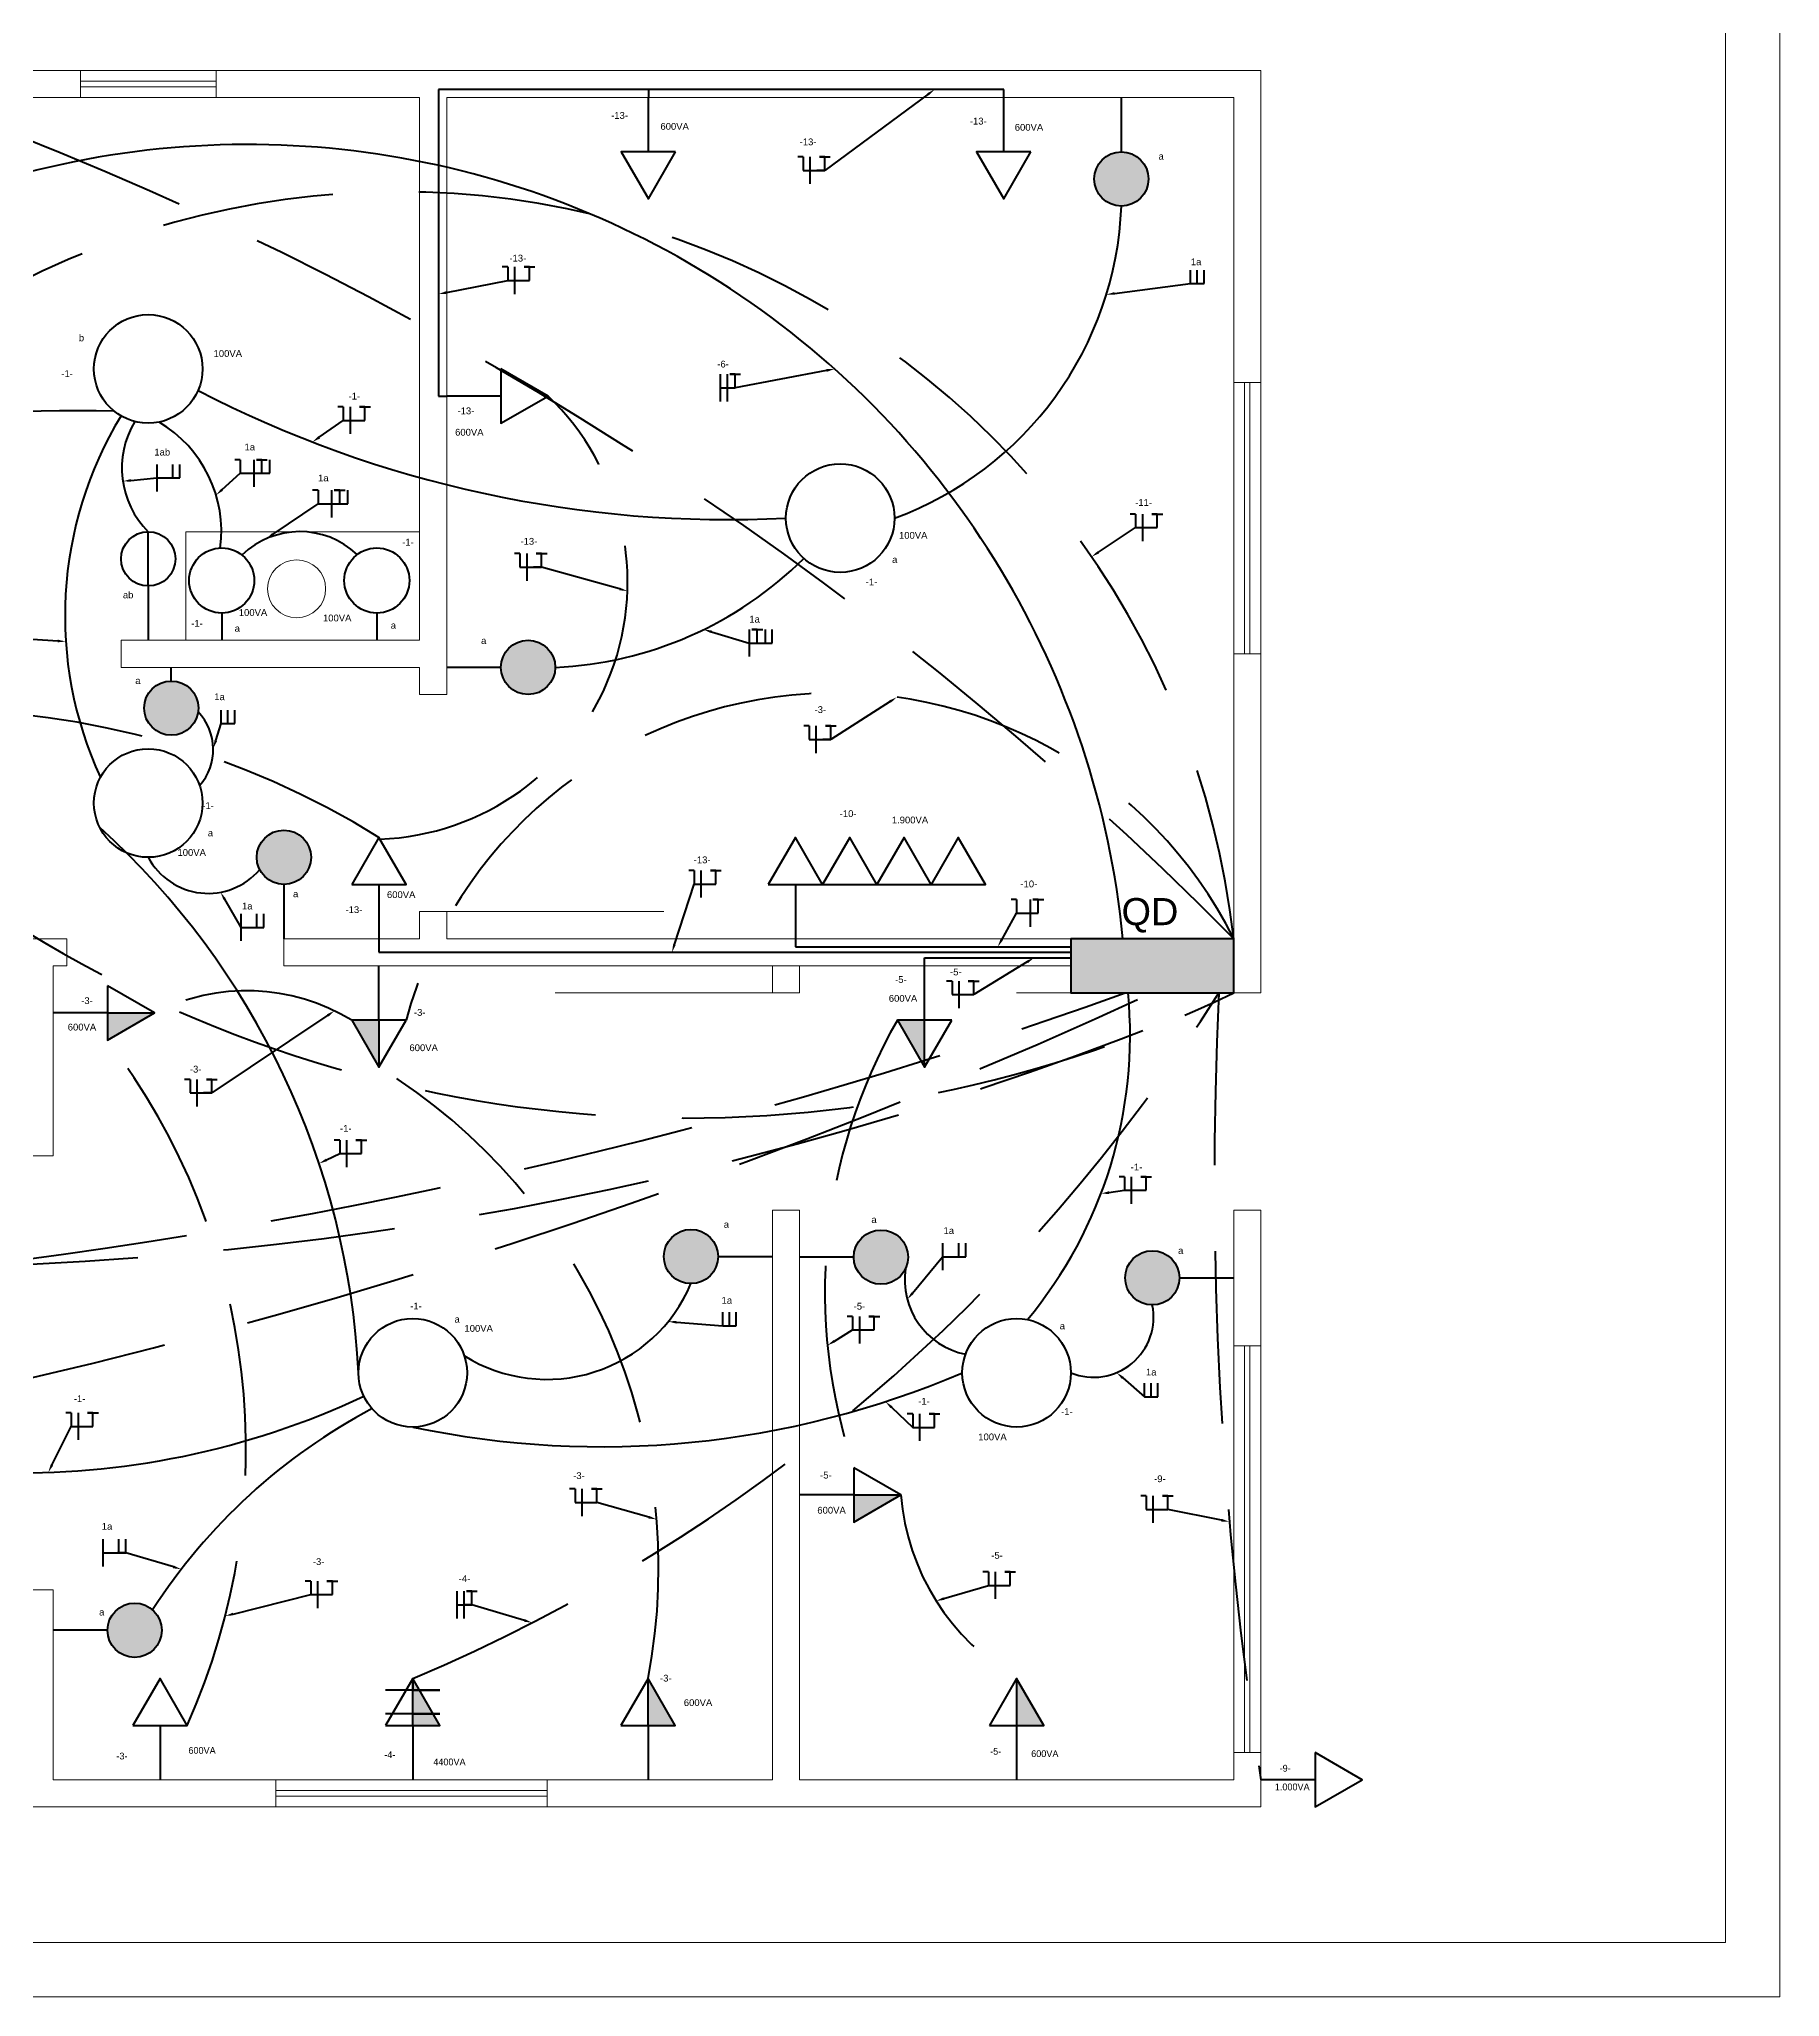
# Model space of a CAD drawing. Header units: millimetres. Extents: x 0 to 594, y 0 to 420.
# Drawn here: x 247 to 375.2, y 193.5 to 337.8 of the extents above; entities that cross this region are included whole.
import ezdxf
from ezdxf.enums import TextEntityAlignment as Align

# ---------------------------------------------------------------- set-up
doc = ezdxf.new("R2010")
doc.units = ezdxf.units.MM
doc.linetypes.add('DASHED', pattern=[19.05, 12.7, -6.35])
for name, color, linetype, lineweight in [('Detalhe arquitetônico', 2, 'Continuous', 20), ('Eletrodutos', 1, 'Continuous', 60), ('Fiação', 5, 'Continuous', 40), ('Símbolos', 3, 'Continuous', 40)]:
    doc.layers.add(name, color=color, linetype=linetype, lineweight=lineweight)
doc.styles.add('style1', font='ARIAL.TTF')

msp = doc.modelspace()

# ---------------------------------------------------------------- hatches: boundary and pattern name
at = {"layer": 'Símbolos'}
h = msp.add_hatch(color=256, dxfattribs=at)
h.dxf.hatch_style = 1
h.paths.add_polyline_path([(324.713, 327.513, 1), (328.713, 327.513, 1)])
h = msp.add_hatch(color=256, dxfattribs=at)
h.dxf.hatch_style = 1
h.paths.add_polyline_path([(280.993, 291.513, 1), (284.993, 291.513, 1)])
h = msp.add_hatch(color=256, dxfattribs=at)
h.dxf.hatch_style = 1
h.paths.add_polyline_path([(258.692, 288.508, 1), (254.692, 288.508, 1)])
h = msp.add_hatch(color=256, dxfattribs=at)
h.dxf.hatch_style = 1
h.paths.add_polyline_path([(266.993, 277.513, 1), (262.993, 277.513, 1)])
h = msp.add_hatch(color=256, dxfattribs=at)
h.dxf.hatch_style = 1
h.paths.add_polyline_path([(334.993, 267.513), (334.993, 271.513), (322.993, 271.513), (322.993, 267.513)])
h = msp.add_hatch(color=256, dxfattribs=at)
h.dxf.hatch_style = 1
h.paths.add_polyline_path([(251.993, 264.038), (255.458, 266.038), (251.993, 266.038)])
h = msp.add_hatch(color=256, dxfattribs=at)
h.dxf.hatch_style = 1
h.paths.add_polyline_path([(271.993, 265.513), (269.993, 265.513), (271.993, 262.049)])
h = msp.add_hatch(color=256, dxfattribs=at)
h.dxf.hatch_style = 1
h.paths.add_polyline_path([(312.21, 262.049), (312.21, 265.513), (310.21, 265.513)])
h = msp.add_hatch(color=256, dxfattribs=at)
h.dxf.hatch_style = 1
h.paths.add_polyline_path([(292.993, 248.084, 1), (296.993, 248.084, 1)])
h = msp.add_hatch(color=256, dxfattribs=at)
h.dxf.hatch_style = 1
h.paths.add_polyline_path([(310.993, 248.038, 1), (306.993, 248.038, 1)])
h = msp.add_hatch(color=256, dxfattribs=at)
h.dxf.hatch_style = 1
h.paths.add_polyline_path([(330.993, 246.513, 1), (326.993, 246.513, 1)])
h = msp.add_hatch(color=256, dxfattribs=at)
h.dxf.hatch_style = 1
h.paths.add_polyline_path([(306.993, 228.513), (310.458, 230.513), (306.993, 230.513)])
h = msp.add_hatch(color=256, dxfattribs=at)
h.dxf.hatch_style = 1
h.paths.add_polyline_path([(251.993, 220.538, 1), (255.993, 220.538, 1)])
h = msp.add_hatch(color=256, dxfattribs=at)
h.dxf.hatch_style = 1
h.paths.add_polyline_path([(274.493, 216.977), (274.493, 213.513), (276.493, 213.513)])
h = msp.add_hatch(color=256, dxfattribs=at)
h.dxf.hatch_style = 1
h.paths.add_polyline_path([(291.833, 216.977), (291.833, 213.513), (293.833, 213.513)])
h = msp.add_hatch(color=256, dxfattribs=at)
h.dxf.hatch_style = 1
h.paths.add_polyline_path([(318.993, 216.977), (318.993, 213.513), (320.993, 213.513)])

# ---------------------------------------------------------------- linework, layer by layer
at = {"layer": 'Detalhe arquitetônico'}
for p, q in [((375.242, 355.741), (375.242, 197.513)), ((371.242, 197.513), (371.242, 351.741)), ((336.993, 335.513), (179.993, 335.513)), ((249.993, 333.513), (249.993, 335.513)), ((249.993, 335.513), (259.993, 335.513)), ((259.993, 335.513), (259.993, 333.513)), ((336.993, 333.513), (336.993, 335.513)), ((234.993, 333.513), (274.993, 333.513)), ((234.993, 333.513), (249.993, 333.513)), ((249.993, 334.313), (249.993, 334.713)), ((249.993, 334.713), (259.993, 334.713)), ((259.993, 334.313), (249.993, 334.313)), ((259.993, 333.513), (259.993, 334.313)), ((274.993, 333.513), (274.993, 293.513)), ((334.993, 333.513), (276.993, 333.513)), ((276.993, 333.513), (276.993, 289.513)), ((334.993, 271.513), (334.993, 333.513)), ((334.993, 333.513), (334.993, 312.513)), ((336.993, 269.513), (336.993, 333.513)), ((334.993, 312.513), (336.993, 312.513)), ((335.793, 292.513), (335.793, 312.513)), ((335.793, 312.513), (336.193, 312.513)), ((336.193, 312.513), (336.193, 292.513)), ((336.993, 312.513), (336.993, 292.513)), ((257.775, 297.513), (257.775, 301.513)), ((257.775, 301.513), (274.993, 301.513)), ((257.775, 293.513), (257.775, 297.513)), ((252.993, 293.513), (274.993, 293.513)), ((252.993, 293.513), (252.993, 291.513)), ((252.993, 291.513), (274.993, 291.513)), ((274.993, 289.513), (274.993, 291.513)), ((336.993, 292.513), (334.993, 292.513)), ((334.993, 292.513), (335.793, 292.513)), ((276.993, 289.513), (274.993, 289.513)), ((276.993, 273.513), (274.993, 273.513)), ((274.993, 273.513), (274.993, 271.513)), ((276.993, 271.513), (276.993, 273.513)), ((276.993, 273.513), (292.993, 273.513)), ((248.993, 271.513), (234.993, 271.513)), ((248.993, 271.513), (248.993, 269.513)), ((274.993, 271.513), (264.993, 271.513)), ((264.993, 271.513), (264.993, 269.513)), ((276.993, 271.513), (334.993, 271.513)), ((247.993, 269.513), (248.993, 269.513)), ((247.993, 269.513), (247.993, 255.513)), ((264.993, 269.513), (322.993, 269.513)), ((300.993, 267.513), (300.993, 269.513)), ((302.993, 269.513), (302.993, 267.513)), ((334.993, 269.513), (334.993, 267.513)), ((336.993, 267.513), (336.993, 269.513)), ((300.993, 267.513), (284.993, 267.513)), ((302.993, 267.513), (300.993, 267.513)), ((334.993, 267.513), (318.993, 267.513)), ((334.993, 267.513), (336.993, 267.513)), ((247.993, 255.513), (245.993, 255.513)), ((302.993, 251.513), (300.993, 251.513)), ((300.993, 251.513), (300.993, 209.513)), ((302.993, 251.513), (302.993, 209.513)), ((334.993, 251.513), (334.993, 209.513)), ((334.993, 251.513), (336.993, 251.513)), ((334.993, 251.513), (334.993, 241.513)), ((336.993, 251.513), (336.993, 209.513)), ((334.993, 241.513), (334.993, 211.513)), ((334.993, 241.513), (336.993, 241.513)), ((335.793, 211.513), (335.793, 241.513)), ((336.993, 241.513), (336.193, 241.513)), ((336.193, 241.513), (336.193, 211.513)), ((247.993, 223.513), (245.993, 223.513)), ((247.993, 209.513), (247.993, 223.513)), ((334.993, 211.513), (336.993, 211.513)), ((336.193, 211.513), (335.793, 211.513)), ((300.993, 209.513), (247.993, 209.513)), ((247.993, 209.513), (264.393, 209.513)), ((264.393, 209.513), (264.393, 207.513)), ((284.393, 207.513), (284.393, 209.513)), ((284.393, 209.513), (284.393, 208.713)), ((334.993, 209.513), (302.993, 209.513)), ((336.993, 209.513), (336.993, 207.513)), ((284.393, 208.713), (264.393, 208.713)), ((264.393, 208.713), (264.393, 208.313)), ((264.393, 208.313), (284.393, 208.313)), ((177.993, 207.513), (336.993, 207.513)), ((264.393, 207.513), (284.393, 207.513)), ((100.773, 197.513), (365.242, 197.513)), ((365.242, 197.513), (371.242, 197.513)), ((375.242, 197.513), (375.242, 193.513)), ((375.242, 193.513), (100.773, 193.513))]:
    msp.add_line(p, q, dxfattribs=at)
msp.add_circle((265.931, 297.304), 2.139, dxfattribs=at)
at = {"layer": 'Eletrodutos'}
for p, q in [((276.993, 334.113), (276.393, 334.113)), ((276.393, 334.113), (276.393, 311.513)), ((291.861, 334.113), (276.993, 334.113)), ((318.041, 334.113), (291.861, 334.113)), ((291.861, 334.113), (291.861, 333.513)), ((318.041, 333.513), (318.041, 334.113)), ((276.393, 311.513), (276.993, 311.513)), ((271.993, 271.513), (271.993, 270.513)), ((302.695, 271.513), (302.695, 270.913)), ((271.993, 270.513), (322.993, 270.513)), ((302.695, 270.913), (322.993, 270.913)), ((312.21, 269.913), (312.21, 270.113)), ((312.21, 270.113), (322.993, 270.113)), ((312.21, 269.513), (312.21, 269.913))]:
    msp.add_line(p, q, dxfattribs=at)
at = {"layer": 'Eletrodutos', "linetype": 'DASHED'}
for centre, radius, start, end in [((149.627, 88.298), 260.631, 44.66573, 95.47211), ((273.458, 264.649), 61.917, 6.36535, 130.80871), ((271.363, 297.8), 18.961, 272.12654, 46.32209), ((305.646, 256.795), 32.832, 26.63561, 164.59955), ((239.081, 226.136), 62.253, 58.08354, 121.91646), ((234.324, 508.525), 261.274, 242.33952, 292.29042), ((294.643, 351.213), 92.918, 234.557, 295.73786), ((194.324, 638.1), 393.618, 260.79506, 289.69735), ((146.753, 663.707), 436.098, 275.35569, 294.70139), ((262.254, 252.706), 14.964, 58.85588, 117.01138), ((223.861, 336.667), 129.958, 292.92995, 327.85119), ((621.964, 253.831), 288.396, 177.28068, 188.83962), ((345.175, 245.449), 40.313, 150.15024, 198.71569), ((212.434, 233.838), 49.769, 335.89615, 37.35806), ((249.23, 225.127), 43.376, 349.17139, 58.34539), ((327.649, 231.895), 17.246, 184.59441, 239.87763)]:
    msp.add_arc(centre, radius, start, end, dxfattribs=at)
at = {"layer": 'Eletrodutos'}
for centre, radius, start, end in [((262.329, 265.251), 64.804, 5.54537, 107.85698), ((301.207, 326.478), 25.524, 290.13434, 357.83514), ((297.751, 387.402), 84.995, 242.62203, 272.86084), ((249.596, 209.884), 100.545, 88.3453, 112.88631), ((277.304, 295.295), 28.443, 148.74563, 204.71833), ((259.684, 306.201), 6.631, 148.80544, 224.98195), ((251.029, 301.54), 9.355, 352.45042, 59.40829), ((266.169, 295.387), 6.13, 46.41841, 134.07913), ((283.725, 319.332), 27.847, 272.6108, 314.71044), ((255.777, 285.461), 4.016, 318.44201, 43.82676), ((212.335, 236.545), 58.234, 2.92151, 47.84067), ((259.409, 279.846), 4.994, 207.85181, 319.57275), ((294.558, 264.393), 32.801, 320.28225, 5.45805), ((316.337, 246.356), 5.589, 171.2063, 258.60871), ((284.371, 250.555), 11.525, 238.17886, 337.17511), ((324.664, 243.609), 4.423, 247.81388, 11.79727), ((245.629, 291.484), 59.337, 241.14568, 295.19015), ((288.407, 301.67), 67.603, 258.12297, 293.15813), ((291.725, 198.55), 43.334, 117.83469, 147.17151)]:
    msp.add_arc(centre, radius, start, end, dxfattribs=at)
at = {"layer": 'Fiação'}
for p, q in [((312.465, 333.757), (304.862, 328.146)), ((303.262, 329.146), (302.862, 329.146)), ((303.262, 329.146), (303.262, 328.146)), ((303.762, 329.146), (303.762, 327.146)), ((304.862, 329.146), (304.462, 329.146)), ((304.462, 329.146), (305.262, 329.146)), ((304.862, 328.146), (304.862, 329.146)), ((303.262, 328.146), (303.762, 328.146)), ((303.762, 328.146), (304.262, 328.146)), ((304.262, 328.146), (304.862, 328.146)), ((304.862, 328.146), (304.262, 328.146)), ((281.49, 321.032), (281.09, 321.032)), ((281.49, 321.032), (281.49, 320.032)), ((281.99, 321.032), (281.99, 319.032)), ((283.09, 321.032), (282.69, 321.032)), ((282.69, 321.032), (283.49, 321.032)), ((283.09, 320.032), (283.09, 321.032)), ((331.805, 319.799), (331.805, 320.799)), ((332.305, 319.799), (332.305, 320.799)), ((332.805, 319.799), (332.805, 320.799)), ((276.982, 319.148), (281.49, 320.032)), ((281.49, 320.032), (281.99, 320.032)), ((281.99, 320.032), (282.49, 320.032)), ((282.49, 320.032), (283.09, 320.032)), ((326.205, 319.073), (331.805, 319.799)), ((331.805, 319.799), (332.305, 319.799)), ((332.305, 319.799), (332.805, 319.799)), ((304.992, 313.397), (298.252, 312.122)), ((297.152, 313.122), (297.152, 311.122)), ((297.152, 312.122), (297.652, 312.122)), ((297.652, 313.122), (297.652, 311.122)), ((297.652, 312.122), (298.252, 312.122)), ((298.252, 313.122), (297.852, 313.122)), ((297.852, 313.122), (298.652, 313.122)), ((298.252, 312.122), (298.252, 313.122)), ((269.368, 310.721), (268.968, 310.721)), ((269.368, 310.721), (269.368, 309.721)), ((269.868, 310.721), (269.868, 308.721)), ((270.968, 310.721), (270.568, 310.721)), ((270.568, 310.721), (271.368, 310.721)), ((270.968, 309.721), (270.968, 310.721)), ((267.598, 308.47), (269.368, 309.721)), ((269.368, 309.721), (269.868, 309.721)), ((269.368, 309.721), (269.968, 309.721)), ((269.868, 309.721), (270.368, 309.721)), ((270.368, 309.721), (270.968, 309.721)), ((255.619, 306.472), (255.619, 304.472)), ((256.819, 305.472), (256.819, 306.472)), ((257.319, 305.472), (257.319, 306.472)), ((261.766, 306.818), (261.366, 306.818)), ((261.766, 306.818), (261.766, 305.818)), ((262.766, 306.818), (262.766, 304.818)), ((263.366, 306.818), (262.966, 306.818)), ((262.966, 306.818), (263.766, 306.818)), ((263.366, 305.818), (263.366, 306.818)), ((263.966, 305.818), (263.966, 306.818)), ((253.721, 305.292), (255.619, 305.472)), ((255.619, 305.472), (256.219, 305.472)), ((256.219, 305.472), (256.819, 305.472)), ((256.819, 305.472), (257.319, 305.472)), ((260.44, 304.613), (261.766, 305.818)), ((261.766, 305.818), (262.266, 305.818)), ((262.266, 305.818), (262.766, 305.818)), ((262.766, 305.818), (263.366, 305.818)), ((263.366, 305.818), (263.966, 305.818)), ((267.509, 304.571), (267.109, 304.571)), ((267.509, 304.571), (267.509, 303.571)), ((268.509, 304.571), (268.509, 302.571)), ((269.109, 304.571), (268.709, 304.571)), ((268.709, 304.571), (269.509, 304.571)), ((269.109, 303.571), (269.109, 304.571)), ((269.709, 303.571), (269.709, 304.571)), ((264.199, 301.335), (267.509, 303.571)), ((267.509, 303.571), (268.009, 303.571)), ((268.009, 303.571), (268.509, 303.571)), ((268.509, 303.571), (269.109, 303.571)), ((269.109, 303.571), (269.709, 303.571)), ((325.021, 299.999), (327.76, 301.812)), ((327.76, 302.812), (327.36, 302.812)), ((327.76, 302.812), (327.76, 301.812)), ((327.76, 301.812), (328.26, 301.812)), ((327.76, 301.812), (328.36, 301.812)), ((328.26, 302.812), (328.26, 300.812)), ((328.26, 301.812), (328.76, 301.812)), ((328.76, 301.812), (329.36, 301.812)), ((329.36, 302.812), (328.96, 302.812)), ((328.96, 302.812), (329.76, 302.812)), ((329.36, 301.812), (329.36, 302.812)), ((282.387, 299.897), (281.987, 299.897)), ((282.387, 299.897), (282.387, 298.897)), ((282.387, 298.897), (282.887, 298.897)), ((282.887, 299.897), (282.887, 297.897)), ((282.887, 298.897), (283.387, 298.897)), ((283.387, 298.897), (283.987, 298.897)), ((283.987, 298.897), (283.387, 298.897)), ((283.987, 299.897), (283.587, 299.897)), ((283.587, 299.897), (284.387, 299.897)), ((283.987, 298.897), (283.987, 299.897)), ((289.734, 297.294), (283.987, 298.897)), ((248.324, 293.456), (244.972, 293.672)), ((296.508, 294.132), (299.283, 293.305)), ((299.283, 294.305), (299.283, 292.305)), ((299.283, 293.305), (299.883, 293.305)), ((299.283, 293.305), (299.883, 293.305)), ((299.883, 294.305), (299.483, 294.305)), ((299.483, 294.305), (300.283, 294.305)), ((299.883, 293.305), (299.883, 294.305)), ((299.883, 293.305), (300.483, 293.305)), ((300.483, 293.305), (300.483, 294.305)), ((300.483, 293.305), (300.983, 293.305)), ((300.983, 293.305), (300.983, 294.305)), ((309.664, 288.989), (305.306, 286.196)), ((259.974, 286.112), (260.373, 287.37)), ((260.373, 287.37), (260.373, 288.37)), ((260.373, 287.37), (260.873, 287.37)), ((260.373, 287.37), (260.973, 287.37)), ((260.873, 287.37), (260.873, 288.37)), ((260.873, 287.37), (261.373, 287.37)), ((261.373, 287.37), (261.373, 288.37)), ((303.706, 287.196), (303.306, 287.196)), ((303.706, 287.196), (303.706, 286.196)), ((304.206, 287.196), (304.206, 285.196)), ((305.306, 287.196), (304.906, 287.196)), ((304.906, 287.196), (305.706, 287.196)), ((305.306, 286.196), (305.306, 287.196)), ((303.706, 286.196), (304.206, 286.196)), ((304.206, 286.196), (304.706, 286.196)), ((304.706, 286.196), (305.306, 286.196)), ((305.306, 286.196), (304.706, 286.196)), ((295.231, 276.543), (294.831, 276.543)), ((295.231, 276.543), (295.231, 275.543)), ((295.731, 276.543), (295.731, 274.543)), ((296.831, 276.543), (296.431, 276.543)), ((296.431, 276.543), (297.231, 276.543)), ((296.831, 275.543), (296.831, 276.543)), ((260.627, 274.417), (261.809, 272.344)), ((293.778, 271.084), (295.231, 275.543)), ((295.231, 275.543), (295.731, 275.543)), ((295.231, 275.543), (295.831, 275.543)), ((295.731, 275.543), (296.231, 275.543)), ((296.231, 275.543), (296.831, 275.543)), ((318.993, 274.396), (318.593, 274.396)), ((318.993, 274.396), (318.993, 273.396)), ((319.993, 274.396), (319.993, 272.396)), ((320.593, 274.396), (320.193, 274.396)), ((320.193, 274.396), (320.993, 274.396)), ((320.593, 273.396), (320.593, 274.396)), ((261.809, 273.344), (261.809, 271.344)), ((263.009, 272.344), (263.009, 273.344)), ((263.509, 272.344), (263.509, 273.344)), ((317.896, 271.437), (318.993, 273.396)), ((318.993, 273.396), (319.493, 273.396)), ((318.993, 273.396), (319.593, 273.396)), ((319.493, 273.396), (319.993, 273.396)), ((319.993, 273.396), (320.593, 273.396)), ((261.809, 272.344), (262.409, 272.344)), ((261.809, 272.344), (262.409, 272.344)), ((262.409, 272.344), (263.009, 272.344)), ((263.009, 272.344), (263.509, 272.344)), ((319.772, 269.8), (315.833, 267.387)), ((314.233, 268.387), (313.833, 268.387)), ((314.233, 268.387), (314.233, 267.387)), ((314.233, 267.387), (314.733, 267.387)), ((314.733, 268.387), (314.733, 266.387)), ((314.733, 267.387), (315.233, 267.387)), ((315.233, 267.387), (315.833, 267.387)), ((315.833, 268.387), (315.433, 268.387)), ((315.433, 268.387), (316.233, 268.387)), ((315.833, 267.387), (315.833, 268.387)), ((268.228, 265.864), (259.679, 260.144)), ((258.079, 261.144), (257.679, 261.144)), ((258.079, 261.144), (258.079, 260.144)), ((258.079, 260.144), (258.579, 260.144)), ((258.579, 261.144), (258.579, 259.144)), ((258.579, 260.144), (259.079, 260.144)), ((259.079, 260.144), (259.679, 260.144)), ((259.679, 260.144), (259.079, 260.144)), ((259.679, 261.144), (259.279, 261.144)), ((259.279, 261.144), (260.079, 261.144)), ((259.679, 260.144), (259.679, 261.144)), ((268.128, 255.201), (269.104, 255.669)), ((269.104, 256.669), (268.704, 256.669)), ((269.104, 256.669), (269.104, 255.669)), ((269.104, 255.669), (269.604, 255.669)), ((269.604, 256.669), (269.604, 254.669)), ((269.604, 255.669), (270.104, 255.669)), ((270.104, 255.669), (270.704, 255.669)), ((270.704, 256.669), (270.304, 256.669)), ((270.304, 256.669), (271.104, 256.669)), ((270.704, 255.669), (270.704, 256.669)), ((325.802, 252.8), (326.946, 252.97)), ((326.946, 253.97), (326.546, 253.97)), ((326.946, 253.97), (326.946, 252.97)), ((326.946, 252.97), (327.446, 252.97)), ((327.446, 253.97), (327.446, 251.97)), ((327.446, 252.97), (327.946, 252.97)), ((327.946, 252.97), (328.546, 252.97)), ((328.546, 253.97), (328.146, 253.97)), ((328.146, 253.97), (328.946, 253.97)), ((328.546, 252.97), (328.546, 253.97)), ((313.543, 249.072), (313.543, 247.072)), ((314.743, 248.072), (314.743, 249.072)), ((315.243, 248.072), (315.243, 249.072)), ((311.318, 245.384), (313.543, 248.072)), ((313.543, 248.072), (314.143, 248.072)), ((313.543, 248.072), (314.143, 248.072)), ((314.143, 248.072), (314.743, 248.072)), ((314.743, 248.072), (315.243, 248.072)), ((297.334, 242.986), (297.334, 243.986)), ((297.834, 242.986), (297.834, 243.986)), ((298.334, 242.986), (298.334, 243.986)), ((293.916, 243.244), (297.334, 242.986)), ((297.334, 242.986), (297.834, 242.986)), ((297.834, 242.986), (298.334, 242.986)), ((305.563, 241.847), (306.906, 242.675)), ((306.906, 243.675), (306.506, 243.675)), ((306.906, 243.675), (306.906, 242.675)), ((306.906, 242.675), (307.406, 242.675)), ((306.906, 242.675), (307.506, 242.675)), ((307.406, 243.675), (307.406, 241.675)), ((307.406, 242.675), (307.906, 242.675)), ((307.906, 242.675), (308.506, 242.675)), ((308.506, 243.675), (308.106, 243.675)), ((308.106, 243.675), (308.906, 243.675)), ((308.506, 242.675), (308.506, 243.675)), ((326.821, 239.134), (328.413, 237.749)), ((328.413, 237.749), (328.413, 238.749)), ((328.913, 237.749), (328.913, 238.749)), ((329.413, 237.749), (329.413, 238.749)), ((309.772, 236.975), (311.337, 235.491)), ((328.413, 237.749), (328.913, 237.749)), ((328.913, 237.749), (329.413, 237.749)), ((247.898, 232.717), (249.321, 235.562)), ((249.321, 236.562), (248.921, 236.562)), ((249.321, 236.562), (249.321, 235.562)), ((249.321, 235.562), (249.821, 235.562)), ((249.321, 235.562), (249.921, 235.562)), ((249.821, 236.562), (249.821, 234.562)), ((249.821, 235.562), (250.321, 235.562)), ((250.321, 235.562), (250.921, 235.562)), ((250.921, 236.562), (250.521, 236.562)), ((250.521, 236.562), (251.321, 236.562)), ((250.921, 235.562), (250.921, 236.562)), ((311.337, 236.491), (310.937, 236.491)), ((311.337, 236.491), (311.337, 235.491)), ((311.337, 235.491), (311.837, 235.491)), ((311.837, 236.491), (311.837, 234.491)), ((311.837, 235.491), (312.337, 235.491)), ((312.337, 235.491), (312.937, 235.491)), ((312.937, 236.491), (312.537, 236.491)), ((312.537, 236.491), (313.337, 236.491)), ((312.937, 235.491), (312.937, 236.491)), ((286.452, 230.951), (286.052, 230.951)), ((286.452, 230.951), (286.452, 229.951)), ((286.952, 230.951), (286.952, 228.951)), ((288.052, 230.951), (287.652, 230.951)), ((287.652, 230.951), (288.452, 230.951)), ((288.052, 229.951), (288.052, 230.951)), ((286.452, 229.951), (286.952, 229.951)), ((286.952, 229.951), (287.452, 229.951)), ((287.452, 229.951), (288.052, 229.951)), ((291.88, 228.873), (288.052, 229.951)), ((328.541, 230.449), (328.141, 230.449)), ((328.541, 230.449), (328.541, 229.449)), ((328.541, 229.449), (329.041, 229.449)), ((329.041, 230.449), (329.041, 228.449)), ((329.041, 229.449), (329.541, 229.449)), ((329.541, 229.449), (330.141, 229.449)), ((330.141, 230.449), (329.741, 230.449)), ((329.741, 230.449), (330.541, 230.449)), ((330.141, 229.449), (330.141, 230.449)), ((334.092, 228.648), (330.141, 229.449)), ((251.638, 227.239), (251.638, 225.239)), ((252.838, 226.239), (252.838, 227.239)), ((253.338, 226.239), (253.338, 227.239)), ((251.638, 226.239), (252.238, 226.239)), ((252.238, 226.239), (252.838, 226.239)), ((253.338, 226.239), (252.738, 226.239)), ((252.838, 226.239), (253.338, 226.239)), ((256.85, 225.203), (253.338, 226.239)), ((266.969, 224.162), (266.569, 224.162)), ((266.969, 224.162), (266.969, 223.162)), ((267.469, 224.162), (267.469, 222.162)), ((268.569, 224.162), (268.169, 224.162)), ((268.169, 224.162), (268.969, 224.162)), ((268.569, 223.162), (268.569, 224.162)), ((313.636, 222.867), (316.916, 223.844)), ((316.916, 224.844), (316.516, 224.844)), ((316.916, 224.844), (316.916, 223.844)), ((316.916, 223.844), (317.416, 223.844)), ((316.916, 223.844), (317.516, 223.844)), ((317.416, 224.844), (317.416, 222.844)), ((317.416, 223.844), (317.916, 223.844)), ((317.916, 223.844), (318.516, 223.844)), ((318.516, 224.844), (318.116, 224.844)), ((318.116, 224.844), (318.916, 224.844)), ((318.516, 223.844), (318.516, 224.844)), ((261.254, 221.733), (266.969, 223.162)), ((266.969, 223.162), (267.469, 223.162)), ((267.469, 223.162), (267.969, 223.162)), ((267.969, 223.162), (268.569, 223.162)), ((277.748, 223.411), (277.748, 221.411)), ((277.748, 222.411), (278.248, 222.411)), ((278.248, 223.411), (278.248, 221.411)), ((278.248, 222.411), (278.848, 222.411)), ((278.848, 222.411), (278.248, 222.411)), ((278.848, 223.411), (278.448, 223.411)), ((278.448, 223.411), (279.248, 223.411)), ((278.848, 222.411), (278.848, 223.411)), ((282.714, 221.263), (278.848, 222.411))]:
    msp.add_line(p, q, dxfattribs=at)
for points in [[(312.405, 333.838), (312.524, 333.677), (312.948, 334.113)], [(277.001, 319.049), (276.963, 319.246), (276.393, 319.032)], [(326.218, 318.973), (326.192, 319.172), (325.61, 318.995)], [(304.974, 313.495), (305.011, 313.299), (305.582, 313.508)], [(267.656, 308.388), (267.54, 308.552), (267.108, 308.124)], [(253.73, 305.192), (253.711, 305.391), (253.123, 305.235)], [(260.507, 304.539), (260.372, 304.687), (259.995, 304.21)], [(264.255, 301.252), (264.143, 301.418), (263.702, 300.999)], [(325.076, 299.916), (324.966, 300.082), (324.521, 299.668)], [(289.761, 297.39), (289.708, 297.198), (290.312, 297.133)], [(248.33, 293.556), (248.317, 293.357), (248.923, 293.418)], [(296.48, 294.036), (296.537, 294.228), (295.933, 294.303)], [(309.61, 289.073), (309.718, 288.905), (310.169, 289.313)], [(260.069, 286.082), (259.879, 286.142), (259.792, 285.54)], [(260.54, 274.368), (260.713, 274.467), (260.329, 274.938)], [(317.984, 271.388), (317.809, 271.486), (317.603, 270.913)], [(293.873, 271.053), (293.683, 271.115), (293.592, 270.513)], [(319.72, 269.885), (319.825, 269.715), (320.284, 270.113)], [(268.173, 265.947), (268.284, 265.781), (268.727, 266.198)], [(268.171, 255.111), (268.085, 255.292), (267.587, 254.942)], [(325.816, 252.701), (325.787, 252.899), (325.208, 252.712)], [(311.395, 245.321), (311.241, 245.448), (310.935, 244.922)], [(293.908, 243.144), (293.923, 243.344), (293.317, 243.289)], [(305.616, 241.762), (305.511, 241.933), (305.052, 241.533)], [(326.756, 239.058), (326.887, 239.209), (326.369, 239.528)], [(309.703, 236.902), (309.84, 237.047), (309.336, 237.387)], [(247.988, 232.672), (247.809, 232.762), (247.63, 232.18)], [(291.907, 228.969), (291.853, 228.776), (292.457, 228.71)], [(334.112, 228.746), (334.072, 228.55), (334.68, 228.529)], [(256.878, 225.299), (256.822, 225.107), (257.426, 225.033)], [(313.664, 222.771), (313.607, 222.963), (313.061, 222.695)], [(261.278, 221.636), (261.229, 221.83), (260.672, 221.588)], [(282.742, 221.359), (282.685, 221.167), (283.289, 221.092)]]:
    msp.add_solid(points, dxfattribs=at)
at = {"layer": 'Símbolos'}
for p, q in [((291.861, 329.513), (291.861, 333.513)), ((318.041, 329.513), (318.041, 333.513)), ((326.713, 329.513), (326.713, 333.513)), ((280.993, 311.513), (276.993, 311.513)), ((254.993, 297.513), (254.993, 301.513)), ((254.993, 297.513), (254.993, 293.513)), ((260.409, 295.513), (260.409, 293.513)), ((271.842, 295.513), (271.842, 293.513)), ((256.692, 290.508), (256.692, 291.513)), ((280.993, 291.513), (276.993, 291.513)), ((264.993, 275.513), (264.993, 271.513)), ((271.993, 275.513), (271.993, 271.513)), ((302.695, 275.513), (302.695, 271.513)), ((271.993, 265.513), (271.993, 269.513)), ((312.21, 265.513), (312.21, 269.513)), ((251.993, 266.038), (247.993, 266.038)), ((251.993, 266.038), (255.458, 266.038)), ((271.993, 265.513), (271.993, 262.049)), ((312.21, 262.049), (312.21, 265.513)), ((296.993, 248.084), (300.993, 248.084)), ((306.993, 248.038), (302.993, 248.038)), ((330.993, 246.513), (334.993, 246.513)), ((306.993, 230.513), (302.993, 230.513)), ((306.993, 230.513), (310.458, 230.513)), ((251.993, 220.538), (247.993, 220.538)), ((274.493, 213.513), (274.493, 216.977)), ((274.493, 215.245), (274.493, 216.977)), ((274.493, 216.977), (274.493, 216.111)), ((291.833, 213.513), (291.833, 216.977)), ((318.993, 216.977), (318.993, 213.513)), ((276.493, 216.111), (272.493, 216.111)), ((274.493, 216.111), (276.493, 216.111)), ((274.493, 213.513), (274.493, 215.245)), ((276.493, 214.379), (272.493, 214.379)), ((274.493, 214.379), (276.493, 214.379)), ((255.864, 213.513), (255.864, 209.513)), ((274.493, 213.513), (274.493, 209.513)), ((291.833, 213.513), (291.833, 209.513)), ((318.993, 213.513), (318.993, 209.513)), ((340.993, 209.513), (336.993, 209.513))]:
    msp.add_line(p, q, dxfattribs=at)
for points in [[(293.861, 329.513), (289.861, 329.513), (291.861, 326.049)], [(320.041, 329.513), (316.041, 329.513), (318.041, 326.049)], [(280.993, 313.513), (280.993, 309.513), (284.458, 311.513)], [(269.993, 275.513), (273.993, 275.513), (271.993, 278.977)], [(300.695, 275.513), (304.695, 275.513), (302.695, 278.977)], [(304.695, 275.513), (308.695, 275.513), (306.695, 278.977)], [(308.695, 275.513), (312.695, 275.513), (310.695, 278.977)], [(312.695, 275.513), (316.695, 275.513), (314.695, 278.977)], [(334.993, 271.513), (322.993, 271.513), (322.993, 267.513), (334.993, 267.513)], [(251.993, 268.038), (251.993, 264.038), (255.458, 266.038)], [(273.993, 265.513), (269.993, 265.513), (271.993, 262.049)], [(314.21, 265.513), (310.21, 265.513), (312.21, 262.049)], [(306.993, 232.513), (306.993, 228.513), (310.458, 230.513)], [(253.864, 213.513), (257.864, 213.513), (255.864, 216.977)], [(272.493, 213.513), (276.493, 213.513), (274.493, 216.977)], [(289.833, 213.513), (293.833, 213.513), (291.833, 216.977)], [(316.993, 213.513), (320.993, 213.513), (318.993, 216.977)], [(340.993, 211.513), (340.993, 207.513), (344.458, 209.513)]]:
    msp.add_lwpolyline(points, close=True, dxfattribs=at)
for centre, radius in [((326.713, 327.513), 2), ((254.993, 313.513), 4), ((305.993, 302.513), 4), ((254.993, 299.513), 2), ((260.409, 297.913), 2.4), ((271.842, 297.913), 2.4), ((282.993, 291.513), 2), ((256.692, 288.508), 2), ((254.993, 281.513), 4), ((264.993, 277.513), 2), ((294.993, 248.084), 2), ((308.993, 248.038), 2), ((328.993, 246.513), 2), ((274.493, 239.513), 4), ((318.993, 239.513), 4), ((253.993, 220.538), 2)]:
    msp.add_circle(centre, radius, dxfattribs=at)

# ---------------------------------------------------------------- texts
at = {"layer": 'Fiação', "style": 'style1'}
for s, p in [('-13-', (289.73, 332.197)), ('-13-', (316.167, 331.779)), ('600VA', (293.792, 331.391)), ('-13-', (303.625, 330.248)), ('600VA', (319.905, 331.322)), ('a', (329.64, 329.186)), ('-13-', (282.235, 321.679)), ('1a', (332.221, 321.403)), ('b', (250.077, 315.815)), ('100VA', (260.859, 314.648)), ('-1-', (249.015, 313.164)), ('-6-', (297.358, 313.868)), ('-1-', (270.185, 311.504)), ('-13-', (278.408, 310.421)), ('600VA', (278.658, 308.846)), ('1ab', (256.028, 307.389)), ('1a', (262.481, 307.753)), ('1a', (267.9, 305.47)), ('-11-', (328.349, 303.666)), ('-1-', (274.134, 300.738)), ('-13-', (283.049, 300.805)), ('100VA', (311.374, 301.246)), ('a', (310.011, 299.456)), ('-1-', (308.301, 297.809)), ('ab', (253.515, 296.861)), ('-1-', (258.589, 294.753)), ('a', (261.559, 294.386)), ('100VA', (262.717, 295.555)), ('100VA', (268.921, 295.154)), ('a', (273.062, 294.607)), ('1a', (299.683, 295.061)), ('a', (279.717, 293.48)), ('a', (254.234, 290.531)), ('1a', (260.25, 289.343)), ('-3-', (304.527, 288.398)), ('-1-', (259.407, 281.319)), ('-10-', (306.577, 280.733)), ('1.900VA', (311.135, 280.264)), ('a', (259.58, 279.305)), ('100VA', (258.197, 277.866)), ('-13-', (295.818, 277.324)), ('-10-', (319.894, 275.551)), ('a', (265.86, 274.816)), ('600VA', (273.637, 274.759)), ('1a', (262.292, 273.915)), ('-13-', (270.153, 273.652)), ('-5-', (310.464, 268.502)), ('-5-', (314.515, 269.057)), ('-3-', (250.481, 266.946)), ('600VA', (310.623, 267.114)), ('-3-', (275.003, 266.079)), ('600VA', (250.112, 264.995)), ('600VA', (275.294, 263.475)), ('-3-', (258.491, 261.898)), ('-1-', (269.554, 257.529)), ('-1-', (327.828, 254.677)), ('a', (297.606, 250.45)), ('a', (308.484, 250.802)), ('1a', (313.995, 249.992)), ('a', (331.087, 248.524)), ('-1-', (274.726, 244.433)), ('1a', (297.637, 244.853)), ('-5-', (307.41, 244.42)), ('a', (277.757, 243.46)), ('100VA', (279.348, 242.787)), ('a', (322.364, 242.969)), ('1a', (328.913, 239.562)), ('-1-', (249.934, 237.604)), ('-1-', (312.172, 237.417)), ('-1-', (322.698, 236.658)), ('100VA', (317.215, 234.789)), ('-3-', (286.739, 231.931)), ('-5-', (304.936, 231.967)), ('600VA', (305.355, 229.384)), ('1a', (251.959, 228.193)), ('-3-', (267.555, 225.593)), ('-5-', (317.552, 226.052)), ('-4-', (278.305, 224.344)), ('a', (251.571, 221.871)), ('-3-', (293.142, 217.006)), ('600VA', (295.515, 215.2))]:
    msp.add_text(s, height=0.5, dxfattribs=at).set_placement(p, align=Align.MIDDLE)
msp.add_text('-9-', height=0.5, dxfattribs=at).set_placement((329.125, 231.452))
at = {"layer": 'Fiação'}
for s, p in [('-3-', (253.059, 211.264)), ('600VA', (258.962, 211.677)), ('-4-', (272.802, 211.363)), ('4400VA', (277.194, 210.829)), ('-5-', (317.451, 211.606)), ('600VA', (321.073, 211.438)), ('-9-', (338.783, 210.365))]:
    msp.add_text(s, height=0.5, dxfattribs=at).set_placement(p, align=Align.MIDDLE)
msp.add_text('1.000VA', height=0.5, dxfattribs=at).set_placement((338.023, 208.739))
at = {"layer": 'Símbolos', "style": 'style1'}
msp.add_text('QD', height=2, dxfattribs=at).set_placement((326.726, 272.509))

doc.saveas('drawing.dxf')
